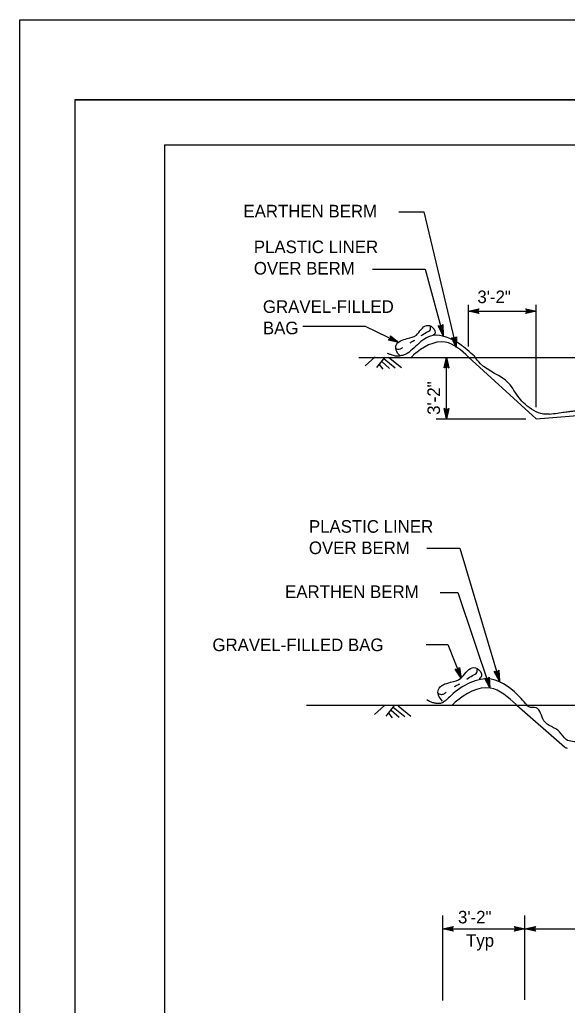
# Model space of a CAD drawing. Extents: x -894 to 866, y -476 to 714.
# Drawn here: x -894 to -589, y 165 to 714 of the extents above; entities that cross this region are included whole.
import ezdxf

# ---------------------------------------------------------------- set-up
doc = ezdxf.new("R2010")
doc.units = 0
for name, color, linetype in [('10 Sheet Format', 7, 'Continuous'), ('56 Stage 3 Anno', 7, 'Continuous'), ('57 Undefined', 7, 'Continuous'), ('59 Sndwall Anno', 7, 'Continuous'), ('60 Nongeo Data', 7, 'Continuous')]:
    doc.layers.add(name, color=color, linetype=linetype)

msp = doc.modelspace()

# ---------------------------------------------------------------- linework, layer by layer
at = {"layer": '10 Sheet Format'}
for p, q in [((-863.46, 668.96), (836.55, 668.96)), ((-863.46, 668.96), (-863.46, -431.04)), ((-813.45, 643.96), (811.55, 643.96)), ((-813.45, 643.96), (-813.45, -406.04))]:
    msp.add_line(p, q, dxfattribs=at)
for points in [[(-894.04, 713.56), (865.96, 713.56), (865.96, -476.44), (-894.04, -476.44)], [(-863.46, -431.04), (836.55, -431.04), (836.55, 668.96), (-863.46, 668.96)]]:
    msp.add_lwpolyline(points, close=True, dxfattribs=at)
at = {"layer": '56 Stage 3 Anno'}
for p, q in [((-683.04, 606.59), (-669.07, 606.59)), ((-669.07, 606.59), (-651.1, 531.11)), ((-697.76, 574.66), (-668.44, 574.66)), ((-668.44, 574.66), (-658.34, 537.86)), ((-644.36, 531.66), (-644.36, 554.89)), ((-606.58, 497.87), (-606.58, 554.89)), ((-644.36, 551.38), (-606.58, 551.38)), ((-644.36, 551.38), (-644.36, 551.38)), ((-638.49, 552.68), (-638.49, 552.68)), ((-638.49, 550.07), (-638.49, 550.07)), ((-612.44, 552.69), (-612.44, 552.69)), ((-612.44, 550.08), (-612.44, 550.08)), ((-606.58, 551.38), (-606.58, 551.38)), ((-661.09, 543.21), (-661.09, 543.21)), ((-658.56, 543.87), (-658.56, 543.87)), ((-736.55, 542.92), (-701.74, 542.92)), ((-701.74, 542.92), (-682.99, 533.9)), ((-658.34, 537.86), (-658.34, 537.86)), ((-688.84, 535.27), (-688.84, 535.27)), ((-687.71, 537.62), (-687.71, 537.62)), ((-682.99, 533.9), (-682.99, 533.9)), ((-653.58, 536.58), (-653.58, 536.58)), ((-651.03, 537.12), (-651.03, 537.12)), ((-651.1, 531.11), (-651.1, 531.11)), ((-656.55, 491.36), (-656.55, 525.56)), ((-656.55, 525.56), (-656.55, 525.56)), ((-657.86, 519.7), (-657.86, 519.7)), ((-655.25, 519.7), (-655.25, 519.7)), ((-657.85, 497.23), (-657.85, 497.23)), ((-655.24, 497.23), (-655.24, 497.23)), ((-662.32, 491.45), (-612.29, 491.45)), ((-656.55, 491.36), (-656.55, 491.36)), ((-667.53, 419.43), (-649.09, 419.43)), ((-649.09, 419.43), (-627.06, 345.43)), ((-660.12, 394.69), (-650.19, 394.69)), ((-650.19, 394.69), (-632.43, 341.64)), ((-667.84, 365.87), (-655.85, 365.87)), ((-655.85, 365.87), (-648.41, 346.99)), ((-651.77, 351.97), (-651.77, 351.97)), ((-649.34, 352.92), (-649.34, 352.92)), ((-627.48, 351.43), (-627.48, 351.43)), ((-648.41, 346.99), (-648.41, 346.99)), ((-635.28, 346.93), (-635.28, 346.93)), ((-632.77, 347.64), (-632.77, 347.64)), ((-629.98, 350.68), (-629.98, 350.68)), ((-632.43, 341.64), (-632.43, 341.64)), ((-627.06, 345.43), (-627.06, 345.43)), ((-658.61, 167.61), (-658.61, 214.93)), ((-612.88, 167.93), (-612.88, 214.93)), ((-652.74, 208.84), (-652.74, 208.84)), ((-618.75, 208.85), (-618.75, 208.85)), ((-607.02, 208.84), (-607.02, 208.84)), ((-658.61, 207.54), (-612.88, 207.54)), ((-658.61, 207.54), (-658.61, 207.54)), ((-652.74, 206.23), (-652.74, 206.23)), ((-618.75, 206.24), (-618.75, 206.24)), ((-612.88, 207.54), (-391.75, 207.54)), ((-612.88, 207.54), (-612.88, 207.54)), ((-612.88, 207.54), (-612.88, 207.54)), ((-607.02, 206.23), (-607.02, 206.23))]:
    msp.add_line(p, q, dxfattribs=at)
for points in [[(-638.49, 550.07), (-644.36, 551.38), (-638.49, 552.68), (-638.7, 552.33), (-643, 551.38), (-638.7, 550.42), (-638.91, 550.76), (-641.66, 551.38), (-638.91, 551.99), (-639.12, 551.64), (-640.31, 551.37), (-639.11, 551.11), (-639.27, 551.38), (-638.49, 552.68), (-639.27, 551.38)], [(-612.44, 552.69), (-606.58, 551.38), (-612.44, 550.08), (-612.23, 550.42), (-607.94, 551.37), (-612.24, 552.34), (-612.03, 551.99), (-609.28, 551.38), (-612.03, 550.77), (-611.82, 551.12), (-610.63, 551.38), (-611.82, 551.65), (-611.66, 551.38), (-612.44, 550.08), (-611.66, 551.38)], [(-658.56, 543.87), (-658.34, 537.86), (-661.09, 543.21), (-660.7, 543.09), (-658.69, 539.18), (-658.85, 543.58), (-659.13, 543.29), (-659.03, 540.48), (-660.31, 542.98), (-659.92, 542.87), (-659.37, 541.78), (-659.41, 543), (-659.63, 542.78), (-661.09, 543.21), (-659.63, 542.78)], [(-687.71, 537.62), (-682.99, 533.9), (-688.84, 535.27), (-688.5, 535.49), (-684.22, 534.49), (-687.67, 537.22), (-687.64, 536.82), (-685.42, 535.07), (-688.16, 535.72), (-687.82, 535.94), (-686.64, 535.66), (-687.6, 536.42), (-687.57, 536.11), (-688.84, 535.27), (-687.57, 536.11)], [(-651.03, 537.12), (-651.1, 531.11), (-653.58, 536.58), (-653.2, 536.45), (-651.39, 532.44), (-651.33, 536.84), (-651.62, 536.57), (-651.66, 533.75), (-652.82, 536.31), (-652.44, 536.18), (-651.93, 535.07), (-651.92, 536.29), (-652.15, 536.08), (-653.58, 536.58), (-652.15, 536.08)], [(-657.86, 519.7), (-656.55, 525.56), (-655.24, 519.7), (-655.59, 519.91), (-656.54, 524.2), (-657.51, 519.91), (-657.16, 520.11), (-656.55, 522.86), (-655.94, 520.12), (-656.28, 520.32), (-656.55, 521.51), (-656.81, 520.32), (-656.55, 520.48), (-655.24, 519.7), (-656.55, 520.48)], [(-655.24, 497.23), (-656.55, 491.36), (-657.85, 497.23), (-657.5, 497.02), (-656.55, 492.72), (-655.58, 497.02), (-655.93, 496.81), (-656.54, 494.06), (-657.15, 496.81), (-656.81, 496.6), (-656.54, 495.41), (-656.28, 496.6), (-656.55, 496.44), (-657.85, 497.23), (-656.55, 496.44)], [(-649.34, 352.92), (-648.41, 346.99), (-651.77, 351.97), (-651.37, 351.9), (-648.91, 348.25), (-649.59, 352.6), (-649.83, 352.28), (-649.4, 349.5), (-650.97, 351.83), (-650.57, 351.77), (-649.89, 350.76), (-650.08, 351.96), (-650.27, 351.72), (-651.77, 351.97), (-650.27, 351.72)], [(-627.48, 351.43), (-627.06, 345.43), (-629.98, 350.68), (-629.59, 350.58), (-627.46, 346.73), (-627.76, 351.13), (-628.03, 350.83), (-627.83, 348.02), (-629.2, 350.48), (-628.81, 350.38), (-628.22, 349.32), (-628.3, 350.53), (-628.51, 350.3), (-629.98, 350.68), (-628.51, 350.3)], [(-632.77, 347.64), (-632.43, 341.64), (-635.28, 346.93), (-634.89, 346.82), (-632.81, 342.95), (-633.05, 347.35), (-633.32, 347.05), (-633.17, 344.24), (-634.5, 346.72), (-634.11, 346.61), (-633.53, 345.54), (-633.6, 346.76), (-633.82, 346.53), (-635.28, 346.93), (-633.82, 346.53)], [(-652.74, 206.23), (-658.61, 207.54), (-652.74, 208.84), (-652.95, 208.5), (-657.25, 207.55), (-652.95, 206.58), (-653.16, 206.93), (-655.91, 207.54), (-653.16, 208.15), (-653.37, 207.8), (-654.56, 207.54), (-653.36, 207.27), (-653.52, 207.54), (-652.74, 208.84), (-653.52, 207.54)], [(-618.75, 208.85), (-612.88, 207.54), (-618.75, 206.24), (-618.54, 206.59), (-614.24, 207.54), (-618.54, 208.51), (-618.33, 208.16), (-615.58, 207.55), (-618.33, 206.94), (-618.12, 207.28), (-616.93, 207.55), (-618.12, 207.81), (-617.96, 207.54), (-618.75, 206.24), (-617.96, 207.54)], [(-607.02, 206.23), (-612.88, 207.54), (-607.01, 208.84), (-607.22, 208.5), (-611.52, 207.55), (-607.22, 206.58), (-607.43, 206.93), (-610.18, 207.54), (-607.43, 208.15), (-607.64, 207.8), (-608.83, 207.54), (-607.64, 207.27), (-607.8, 207.54), (-607.01, 208.84), (-607.8, 207.54)]]:
    msp.add_lwpolyline(points, close=True, dxfattribs=at)
at = {"layer": '59 Sndwall Anno'}
for p, q in [((-696.25, 525.84), (-701.87, 520.85)), ((-690.93, 525.81), (-695.56, 519.91)), ((-694.08, 521.61), (-692.05, 519.11)), ((-692.54, 523.3), (-688.21, 519.35)), ((-691.38, 524.92), (-685.04, 519.7)), ((-688.76, 525.78), (-681.66, 519.94)), ((-691, 331.78), (-696.62, 326.78)), ((-685.67, 331.75), (-690.3, 325.85)), ((-687.29, 329.24), (-682.96, 325.29)), ((-686.13, 330.86), (-679.78, 325.64)), ((-683.51, 331.72), (-676.41, 325.88)), ((-688.83, 327.54), (-686.8, 325.05))]:
    msp.add_line(p, q, dxfattribs=at)
at = {"layer": '60 Nongeo Data'}
for p, q in [((-705.34, 525.56), (-644.56, 525.56)), ((-644.56, 525.56), (-316.5, 525.56)), ((-606.58, 491.45), (-406.35, 507.7)), ((-734.47, 332.11), (-617.45, 332.11)), ((-617.45, 332.11), (-590.89, 308.75)), ((-617.45, 332.11), (-396.27, 332.11))]:
    msp.add_line(p, q, dxfattribs=at)
msp.add_lwpolyline([(-606.58, 491.45), (-644.26, 525.77)], dxfattribs=at)
msp.add_ellipse((-589.3, 310.56), major_axis=(0, -2.4), ratio=0.999991, start_param=5.561991, end_param=6.283185, dxfattribs=at)
for points in [[(-682.53, 526.63), (-684.57, 529.62), (-684.53, 532.43), (-678.43, 536.04), (-673.31, 538.05), (-667.67, 543.36), (-664.24, 542.32), (-663.19, 538.41), (-664.08, 537.82)], [(-640.97, 526.22), (-649.35, 533.12), (-664.2, 537.71), (-672.72, 532.68), (-680.73, 526.77), (-681.29, 526.63)], [(-670.56, 537.78), (-667.69, 539.57), (-665.49, 541.14), (-665.44, 542.97)], [(-676.77, 533.7), (-675.19, 534.68), (-674.1, 535.17)], [(-644.04, 525.56), (-644.3, 525.8), (-657.27, 534.1), (-674.8, 526.96), (-676.23, 525.6)], [(-680.26, 526.91), (-682.96, 526.35), (-684.87, 526.35), (-686.01, 526.61), (-687.54, 527.12), (-689.33, 527.75)], [(-684.91, 530.8), (-683.71, 530.16), (-682.21, 530.3), (-680.78, 531.19)], [(-599.29, 493.92), (-602.6, 494.06), (-612.72, 499.49), (-616.16, 503.1), (-621.99, 511.25), (-637.67, 522.1), (-640.97, 526.22)], [(-658.78, 334.34), (-661.04, 337.64), (-661, 340.75), (-654.24, 344.76), (-648.57, 346.98), (-642.32, 352.87), (-638.51, 351.72), (-637.35, 347.39), (-638.34, 346.73)], [(-645.17, 346.51), (-641.99, 348.5), (-639.56, 350.24), (-639.49, 352.26)], [(-611.68, 332.08), (-615, 335.75), (-631.74, 346.46), (-653.99, 337.4), (-656.91, 334.69), (-658.8, 333.28)], [(-617.52, 332.11), (-617.81, 332.37), (-632.19, 341.57), (-651.61, 333.66), (-653.19, 332.15)], [(-652.05, 342.34), (-650.31, 343.43), (-649.1, 343.97)], [(-658.46, 333.54), (-660.46, 332.86), (-662.2, 333.03), (-664.11, 333.38), (-665.5, 333.9), (-667.41, 334.94)], [(-661.25, 338.78), (-659.92, 338.06), (-658.25, 338.22), (-656.67, 339.22)], [(-401.4, 332.18), (-403.5, 330.19), (-407.53, 324.63), (-414.96, 320.92), (-419.29, 314.43), (-427.34, 311.03), (-449.02, 314.12), (-459.55, 312.26), (-471.63, 312.26), (-482.77, 314.12), (-496.71, 311.65), (-507.86, 311.65), (-516.84, 314.12), (-526.43, 313.5), (-534.18, 311.65), (-545.01, 311.03), (-553.99, 313.19), (-565.14, 314.12), (-575.05, 311.65), (-582.48, 311.65), (-589.91, 312.88), (-593.63, 317.21), (-602.3, 323.39), (-606.64, 330.5), (-610.66, 331.12), (-611.68, 332.08)]]:
    msp.add_spline(points, degree=3, dxfattribs=at)
msp.add_open_spline([(-599.29, 493.92), (-589.92, 495.4), (-581.99, 496.13), (-576.22, 496.85), (-573.73, 496.29), (-569.01, 496.85), (-565.41, 497.57), (-562.65, 497.54), (-560.35, 497.96), (-554.6, 499.01), (-551.72, 497.93), (-547.39, 497.93), (-542.71, 499.37), (-535.68, 498.8), (-533.34, 500.09), (-528.29, 500.45), (-525.41, 501.17), (-521.47, 500.47), (-512.43, 502.25), (-509.55, 501.93), (-507.67, 502.35), (-501.62, 504.06), (-496.94, 503.34), (-494.05, 502.98), (-490.45, 504.42), (-486.35, 503.4), (-481.54, 504.44), (-475.67, 505.86), (-470.99, 505.14), (-466.3, 504.06), (-462.7, 506.22), (-459.82, 506.58), (-456.93, 505.86), (-453.69, 505.5), (-449.37, 506.58), (-444.32, 506.94), (-439.28, 508.75), (-434.95, 506.94), (-431.35, 507.3), (-428.46, 508.38), (-425.58, 508.75), (-420.54, 508.75), (-418.37, 509.11), (-416.93, 510.19), (-409.25, 509.36)], degree=2, dxfattribs=at)

# ---------------------------------------------------------------- texts
at = {"layer": '57 Undefined'}
for s, p in [('EARTHEN BERM', (-769.54, 603.53)), ('PLASTIC LINER', (-763.74, 583.62)), ('OVER BERM', (-763.74, 571.72)), ('3\'-2"', (-639.33, 555.81)), ('GRAVEL-FILLED', (-758.7, 550.38)), ('BAG', (-758.7, 538.48)), ('PLASTIC LINER', (-733.1, 428.01)), ('OVER BERM', (-733.1, 416.11)), ('EARTHEN BERM', (-746.37, 391.69)), ('GRAVEL-FILLED BAG', (-786.8, 362.1)), ('3\'-2"', (-650.12, 210.54)), ('Typ', (-645.66, 197.54))]:
    msp.add_text(s, height=7, dxfattribs=at).set_placement(p)
msp.add_text('3\'-2"', height=7, rotation=90, dxfattribs=at).set_placement((-660.14, 493.62))

doc.saveas('drawing.dxf')
